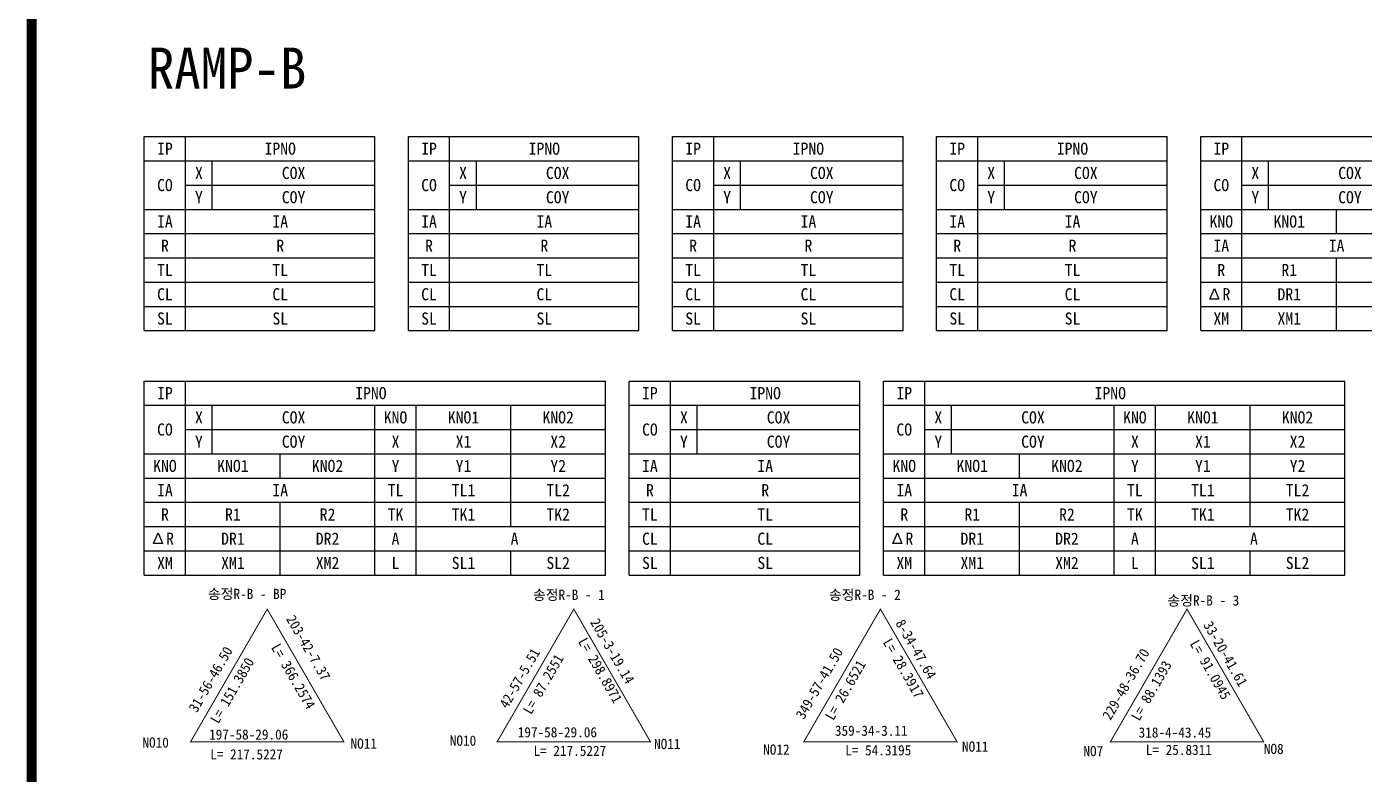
# Model space of a CAD drawing. Header units: millimetres. Extents: x 8286 to 10304, y 723 to 2148.
# Drawn here: x 8344 to 8998, y 1074 to 1440 of the extents above; entities that cross this region are included whole.
import ezdxf
from ezdxf.enums import TextEntityAlignment as Align

# ---------------------------------------------------------------- set-up
doc = ezdxf.new("R2010")
doc.units = ezdxf.units.MM
for name, color, linetype in [('CA-ALGN-IPLN', 1, 'Continuous'), ('CA-ALGN-TEXT', 3, 'Continuous'), ('CA-TABL-LIN1', 4, 'Continuous'), ('CA-TABL-LIN2', 1, 'Continuous'), ('CA-TABL-TEX1', 6, 'Continuous'), ('CA-TABL-TEX2', 3, 'Continuous'), ('CA-TEXT', 3, 'Continuous'), ('CX-BORD', 3, 'Continuous'), ('CX-BORD-LIN1', 4, 'Continuous'), ('CX-BORD-LIN2', 3, 'Continuous'), ('CX-BORD-TEX2', 7, 'Continuous'), ('CX-BORD-TEX3', 6, 'Continuous'), ('CZ-TEX1', 6, 'Continuous')]:
    doc.layers.add(name, color=color, linetype=linetype)
doc.styles.add('GTXT', font='DotumChe.ttf')
doc.styles.add('TAEGULIM', font='DotumChe.ttf')
doc.styles.add('TB_TEXT', font='DotumChe.ttf')
doc.styles.add('TB_WBTXT', font='H2GTRE.TTF')
doc.styles.add('TB_WMTXT', font='DotumChe.ttf')

# ---------------------------------------------------------------- blocks, each defined once
blk = doc.blocks.new('CXBLKA1-KHCA')
at = {"layer": 'CX-BORD-LIN1', "const_width": 2}
blk.add_lwpolyline([(796, 0), (0, 0), (0, 554), (796, 554)], close=True, dxfattribs=at)
at = {"layer": 'CX-BORD-LIN1', "style": 'TB_TEXT'}
for tag, height, p in [('TR_RNUM4', 3, (285.11, 26.64)), ('TR_RDAT4', 3.5, (317.5, 27)), ('TR_DGN4', 3.5, (459.12, 27)), ('TR_CHK4', 3.5, (499.12, 27)), ('TR_APP4', 3.5, (539.12, 27)), ('TR_RNUM3', 3, (285.11, 20.64)), ('TR_RDAT3', 3.5, (317.5, 21)), ('TR_DGN3', 3.5, (459.12, 21)), ('TR_CHK3', 3.5, (499.12, 21)), ('TR_APP3', 3.5, (539.12, 21)), ('TR_RDAT2', 3.5, (317.5, 15)), ('TR_DGN2', 3.5, (459.12, 15)), ('TR_CHK2', 3.5, (499.12, 15)), ('TR_APP2', 3.5, (539.12, 15)), ('TR_RNUM2', 3, (285.11, 14.64)), ('TR_RNUM1', 3, (285.11, 8.64)), ('TR_RDAT1', 3.5, (317.5, 9)), ('TR_DGN1', 3.5, (459.12, 9)), ('TR_CHK1', 3.5, (499.12, 9)), ('TR_APP1', 3.5, (539.12, 9))]:
    blk.add_attdef(tag, text='', height=height, dxfattribs=at).set_placement(p, align=Align.MIDDLE_CENTER)
for tag, p in [('TR_RCON4', (342.3, 27)), ('TR_RCON3', (342.3, 21)), ('TR_RCON2', (342.3, 15)), ('TR_RCON1', (342.3, 9))]:
    blk.add_attdef(tag, text='', height=3.5, dxfattribs=at).set_placement(p, align=Align.MIDDLE_LEFT)
at = {"layer": 'CX-BORD-LIN2', "style": 'TB_TEXT'}
blk.add_attdef('TD_VERSION', text='', height=3, rotation=90, dxfattribs=at).set_placement((800.5, 48.01), align=Align.MIDDLE_CENTER)
at = {"layer": 'CX-BORD-TEX2', "style": 'TB_WMTXT'}
for tag, height, p in [('TB_CNAME', 5, (15.34, 531.83)), ('TB_CSCOP', 4, (16.63, 523.83))]:
    blk.add_attdef(tag, text='', height=height, dxfattribs=at).set_placement(p, align=Align.BOTTOM_LEFT)
at = {"layer": 'CX-BORD-TEX2', "style": 'TB_WBTXT'}
for tag, height, p in [('TB_MTITIL', 10, (398, 533.33)), ('TB_STITL', 7, (398, 518.33))]:
    blk.add_attdef(tag, text='', height=height, dxfattribs=at).set_placement(p, align=Align.MIDDLE_CENTER)
at = {"layer": 'CX-BORD-TEX3', "style": 'TB_TEXT'}
for tag, height, p in [('TD_DCOMP', 4.5, (217.5, 25)), ('TD_CSECT', 4.5, (611, 25)), ('TD_CDIST', 4.5, (656, 25)), ('TD_DNAME_TOP', 4.5, (755, 25)), ('TD_DNAME_MAIN', 4.5, (755, 19.01)), ('TD_CCOMP', 4.5, (217.5, 15)), ('TD_HSCAL', 4.5, (626.7, 15.24)), ('TD_VSCAL', 4.5, (655.78, 15.24)), ('TD_DNAME_BOT', 3, (755, 13.65)), ('TD_CNAME', 5, (65, 5.75)), ('TD_FIELD', 4.5, (182.5, 5.53)), ('TD_CSTEP', 4.5, (253.24, 5.53)), ('TD_DWGCODE', 4.5, (641, 5.39)), ('TD_DWGNO', 4.5, (755, 5.39))]:
    blk.add_attdef(tag, text='', height=height, dxfattribs=at).set_placement(p, align=Align.MIDDLE_CENTER)

msp = doc.modelspace()

# ---------------------------------------------------------------- linework, layer by layer
at = {"layer": 'CA-ALGN-IPLN', "const_width": 0.5}
for points in [[(8461.34, 1155.01), (8423.84, 1090.06), (8498.84, 1090.06)], [(8611.33, 1155.01), (8573.83, 1090.06), (8648.83, 1090.06)], [(8761.33, 1155.01), (8723.83, 1090.06), (8798.83, 1090.06)], [(8911.33, 1155.01), (8873.83, 1090.06), (8948.83, 1090.06)]]:
    msp.add_lwpolyline(points, close=True, dxfattribs=at)
at = {"layer": 'CA-TABL-LIN1'}
for p, q in [((8401.2, 1386.31), (8514.01, 1386.31)), ((8401.2, 1291.31), (8401.2, 1386.31)), ((8421.38, 1291.31), (8421.38, 1386.31)), ((8514.01, 1291.31), (8514.01, 1386.31)), ((8530.4, 1386.31), (8643.21, 1386.31)), ((8530.4, 1291.31), (8530.4, 1386.31)), ((8550.58, 1291.31), (8550.58, 1386.31)), ((8643.21, 1291.31), (8643.21, 1386.31)), ((8659.6, 1386.31), (8772.41, 1386.31)), ((8659.6, 1291.31), (8659.6, 1386.31)), ((8679.78, 1291.31), (8679.78, 1386.31)), ((8772.41, 1291.31), (8772.41, 1386.31)), ((8788.8, 1386.31), (8901.61, 1386.31)), ((8788.8, 1291.31), (8788.8, 1386.31)), ((8808.98, 1291.31), (8808.98, 1386.31)), ((8901.61, 1291.31), (8901.61, 1386.31)), ((8918, 1386.31), (9143.62, 1386.31)), ((8918, 1291.31), (8918, 1386.31)), ((8938.18, 1291.31), (8938.18, 1386.31)), ((8401.2, 1374.43), (8514.01, 1374.43)), ((8530.4, 1374.43), (8643.21, 1374.43)), ((8659.6, 1374.43), (8772.41, 1374.43)), ((8788.8, 1374.43), (8901.61, 1374.43)), ((8918, 1374.43), (9143.62, 1374.43)), ((8401.2, 1291.31), (8514.01, 1291.31)), ((8530.4, 1291.31), (8643.21, 1291.31)), ((8659.6, 1291.31), (8772.41, 1291.31)), ((8788.8, 1291.31), (8901.61, 1291.31)), ((8918, 1291.31), (9143.62, 1291.31)), ((8401.2, 1266.66), (8626.82, 1266.66)), ((8401.2, 1171.66), (8401.2, 1266.66)), ((8421.38, 1171.66), (8421.38, 1266.66)), ((8626.82, 1171.66), (8626.82, 1266.66)), ((8638.46, 1266.66), (8751.27, 1266.66)), ((8638.46, 1171.66), (8638.46, 1266.66)), ((8658.65, 1171.66), (8658.65, 1266.66)), ((8751.27, 1171.66), (8751.27, 1266.66)), ((8762.91, 1266.66), (8988.53, 1266.66)), ((8762.91, 1171.66), (8762.91, 1266.66)), ((8783.1, 1171.66), (8783.1, 1266.66)), ((8988.53, 1171.66), (8988.53, 1266.66)), ((8401.2, 1254.79), (8626.82, 1254.79)), ((8534.2, 1171.66), (8534.2, 1254.79)), ((8638.46, 1254.79), (8751.27, 1254.79)), ((8762.91, 1254.79), (8988.53, 1254.79)), ((8875.72, 1171.66), (8875.72, 1254.79)), ((8895.91, 1171.66), (8895.91, 1254.79)), ((8401.2, 1171.66), (8626.82, 1171.66)), ((8638.46, 1171.66), (8751.27, 1171.66)), ((8762.91, 1171.66), (8988.53, 1171.66))]:
    msp.add_line(p, q, dxfattribs=at)
at = {"layer": 'CA-TABL-LIN2'}
for p, q in [((8434.45, 1350.68), (8434.45, 1374.43)), ((8563.65, 1350.68), (8563.65, 1374.43)), ((8692.85, 1350.68), (8692.85, 1374.43)), ((8822.05, 1350.68), (8822.05, 1374.43)), ((8951.25, 1350.68), (8951.25, 1374.43)), ((8421.38, 1362.56), (8514.01, 1362.56)), ((8550.58, 1362.56), (8643.21, 1362.56)), ((8679.78, 1362.56), (8772.41, 1362.56)), ((8808.98, 1362.56), (8901.61, 1362.56)), ((8938.18, 1362.56), (9143.62, 1362.56)), ((8401.2, 1350.68), (8514.01, 1350.68)), ((8530.4, 1350.68), (8643.21, 1350.68)), ((8659.6, 1350.68), (8772.41, 1350.68)), ((8788.8, 1350.68), (8901.61, 1350.68)), ((8918, 1350.68), (9143.62, 1350.68)), ((8984.5, 1338.81), (8984.5, 1350.68)), ((8401.2, 1338.81), (8514.01, 1338.81)), ((8530.4, 1338.81), (8643.21, 1338.81)), ((8659.6, 1338.81), (8772.41, 1338.81)), ((8788.8, 1338.81), (8901.61, 1338.81)), ((8918, 1338.81), (9143.62, 1338.81)), ((8401.2, 1326.93), (8514.01, 1326.93)), ((8530.4, 1326.93), (8643.21, 1326.93)), ((8659.6, 1326.93), (8772.41, 1326.93)), ((8788.8, 1326.93), (8901.61, 1326.93)), ((8918, 1326.93), (9143.62, 1326.93)), ((8984.5, 1291.31), (8984.5, 1326.93)), ((8401.2, 1315.06), (8514.01, 1315.06)), ((8530.4, 1315.06), (8643.21, 1315.06)), ((8659.6, 1315.06), (8772.41, 1315.06)), ((8788.8, 1315.06), (8901.61, 1315.06)), ((8918, 1315.06), (9143.62, 1315.06)), ((8401.2, 1303.18), (8514.01, 1303.18)), ((8530.4, 1303.18), (8643.21, 1303.18)), ((8659.6, 1303.18), (8772.41, 1303.18)), ((8788.8, 1303.18), (8901.61, 1303.18)), ((8918, 1303.18), (9143.62, 1303.18)), ((8434.45, 1231.04), (8434.45, 1254.79)), ((8514.01, 1171.66), (8514.01, 1254.79)), ((8580.51, 1195.41), (8580.51, 1254.79)), ((8671.71, 1231.04), (8671.71, 1254.79)), ((8796.16, 1231.04), (8796.16, 1254.79)), ((8942.22, 1195.41), (8942.22, 1254.79)), ((8421.38, 1242.91), (8626.82, 1242.91)), ((8658.65, 1242.91), (8751.27, 1242.91)), ((8783.1, 1242.91), (8988.53, 1242.91)), ((8401.2, 1231.04), (8626.82, 1231.04)), ((8467.7, 1219.16), (8467.7, 1231.04)), ((8638.46, 1231.04), (8751.27, 1231.04)), ((8762.91, 1231.04), (8988.53, 1231.04)), ((8829.41, 1219.16), (8829.41, 1231.04)), ((8401.2, 1219.16), (8626.82, 1219.16)), ((8638.46, 1219.16), (8751.27, 1219.16)), ((8762.91, 1219.16), (8988.53, 1219.16)), ((8401.2, 1207.29), (8626.82, 1207.29)), ((8467.7, 1171.66), (8467.7, 1207.29)), ((8580.51, 1195.41), (8580.51, 1207.29)), ((8638.46, 1207.29), (8751.27, 1207.29)), ((8762.91, 1207.29), (8988.53, 1207.29)), ((8829.41, 1171.66), (8829.41, 1207.29)), ((8942.22, 1195.41), (8942.22, 1207.29)), ((8401.2, 1195.41), (8626.82, 1195.41)), ((8638.46, 1195.41), (8751.27, 1195.41)), ((8762.91, 1195.41), (8988.53, 1195.41)), ((8401.2, 1183.54), (8626.82, 1183.54)), ((8580.51, 1171.66), (8580.51, 1183.54)), ((8638.46, 1183.54), (8751.27, 1183.54)), ((8762.91, 1183.54), (8988.53, 1183.54)), ((8942.22, 1171.66), (8942.22, 1183.54))]:
    msp.add_line(p, q, dxfattribs=at)
at = {"layer": 'CA-TABL-TEX1'}
for points in [[(8924.72, 1311.95), (8926.96, 1306.76), (8922.48, 1306.76)], [(8407.92, 1192.31), (8410.16, 1187.12), (8405.68, 1187.12)], [(8769.63, 1192.31), (8771.87, 1187.12), (8767.39, 1187.12)]]:
    msp.add_lwpolyline(points, close=True, dxfattribs=at)

# ---------------------------------------------------------------- block references
at = {"layer": 'CX-BORD', "xscale": 2.400000000000091, "yscale": 2.400000000000006}
msp.add_blockref('CXBLKA1-KHCA', (8346.09, 770.64), dxfattribs=at)

# ---------------------------------------------------------------- texts
at = {"layer": 'CA-ALGN-TEXT', "style": 'GTXT'}
for s, p in [('송정R-B - BP', (8432.28, 1159.96)), ('송정R-B - 1', (8591.31, 1159.52)), ('송정R-B - 2', (8736.12, 1159.54)), ('송정R-B - 3', (8901.7, 1156.76))]:
    msp.add_text(s, height=5, rotation=359.99995, dxfattribs=at).set_placement(p)
at = {"layer": 'CA-TABL-TEX1', "style": 'GTXT'}
for s, height, p in [('IP', 5.938, (8411.29, 1380.37)), ('IP', 5.938, (8540.49, 1380.37)), ('IP', 5.938, (8669.69, 1380.37)), ('IP', 5.938, (8798.89, 1380.37)), ('IP', 5.938, (8928.09, 1380.37)), ('CO', 5.938, (8411.29, 1362.56)), ('CO', 5.938, (8540.49, 1362.56)), ('CO', 5.938, (8669.69, 1362.56)), ('CO', 5.938, (8798.89, 1362.56)), ('CO', 5.938, (8928.09, 1362.56)), ('IA', 5.938, (8411.29, 1344.74)), ('IA', 5.938, (8540.49, 1344.74)), ('IA', 5.938, (8669.69, 1344.74)), ('IA', 5.938, (8798.89, 1344.74)), ('KNO', 5.938, (8928.09, 1344.74)), ('R', 5.94, (8411.29, 1332.87)), ('R', 5.94, (8540.49, 1332.87)), ('R', 5.94, (8669.69, 1332.87)), ('R', 5.94, (8798.89, 1332.87)), ('IA', 5.938, (8928.09, 1332.87)), ('TL', 5.938, (8411.29, 1320.99)), ('TL', 5.938, (8540.49, 1320.99)), ('TL', 5.938, (8669.69, 1320.99)), ('TL', 5.938, (8798.89, 1320.99)), ('R', 5.94, (8928.09, 1320.99)), ('CL', 5.938, (8411.29, 1309.12)), ('CL', 5.938, (8540.49, 1309.12)), ('CL', 5.938, (8669.69, 1309.12)), ('CL', 5.938, (8798.89, 1309.12)), ('SL', 5.938, (8411.29, 1297.24)), ('SL', 5.938, (8540.49, 1297.24)), ('SL', 5.938, (8669.69, 1297.24)), ('SL', 5.938, (8798.89, 1297.24)), ('XM', 5.938, (8928.09, 1297.24)), ('IP', 5.938, (8411.29, 1260.73)), ('IP', 5.938, (8648.55, 1260.73)), ('IP', 5.938, (8773, 1260.73)), ('KNO', 5.938, (8524.1, 1248.85)), ('KNO', 5.938, (8885.82, 1248.85)), ('CO', 5.938, (8411.29, 1242.91)), ('CO', 5.938, (8648.55, 1242.91)), ('CO', 5.938, (8773, 1242.91)), ('X', 5.94, (8524.1, 1236.98)), ('X', 5.94, (8885.82, 1236.98)), ('KNO', 5.938, (8411.29, 1225.1)), ('Y', 5.94, (8524.1, 1225.1)), ('IA', 5.938, (8648.55, 1225.1)), ('KNO', 5.938, (8773, 1225.1)), ('Y', 5.94, (8885.82, 1225.1)), ('IA', 5.938, (8411.29, 1213.23)), ('TL', 5.938, (8524.1, 1213.23)), ('R', 5.94, (8648.55, 1213.23)), ('IA', 5.938, (8773, 1213.23)), ('TL', 5.938, (8885.82, 1213.23)), ('R', 5.94, (8411.29, 1201.35)), ('TK', 5.938, (8524.1, 1201.35)), ('TL', 5.938, (8648.55, 1201.35)), ('R', 5.94, (8773, 1201.35)), ('TK', 5.938, (8885.82, 1201.35)), ('A', 5.94, (8524.1, 1189.48)), ('CL', 5.938, (8648.55, 1189.48)), ('A', 5.94, (8885.82, 1189.48)), ('XM', 5.938, (8411.29, 1177.6)), ('L', 5.94, (8524.1, 1177.6)), ('SL', 5.938, (8648.55, 1177.6)), ('XM', 5.938, (8773, 1177.6)), ('L', 5.94, (8885.82, 1177.6))]:
    msp.add_text(s, height=height, rotation=359.99995, dxfattribs=at).set_placement(p, align=Align.MIDDLE_CENTER)
for p in [(8930.59, 1309.15), (8413.79, 1189.5), (8775.5, 1189.5)]:
    msp.add_text('R', height=5.94, rotation=359.99995, dxfattribs=at).set_placement(p, align=Align.MIDDLE)
at = {"layer": 'CA-TABL-TEX1', "style": 'GTXT', "flags": 4}
for p in [(8467.7, 1380.37), (8596.9, 1380.37), (8726.1, 1380.37), (8855.3, 1380.37), (8512.06, 1260.73), (8704.96, 1260.73), (8873.78, 1260.73)]:
    msp.add_attdef('IPNO', text='', height=5.94, rotation=359.99995, dxfattribs=at).set_placement(p, align=Align.MIDDLE)
at = {"layer": 'CA-TABL-TEX2', "style": 'GTXT'}
for s, p in [('X', (8427.92, 1368.49)), ('X', (8557.12, 1368.49)), ('X', (8686.32, 1368.49)), ('X', (8815.52, 1368.49)), ('X', (8944.72, 1368.49)), ('Y', (8427.92, 1356.62)), ('Y', (8557.12, 1356.62)), ('Y', (8686.32, 1356.62)), ('Y', (8815.52, 1356.62)), ('Y', (8944.72, 1356.62)), ('X', (8427.92, 1248.85)), ('X', (8665.18, 1248.85)), ('X', (8789.63, 1248.85)), ('Y', (8427.92, 1236.98)), ('Y', (8665.18, 1236.98)), ('Y', (8789.63, 1236.98))]:
    msp.add_text(s, height=5.94, rotation=359.99995, dxfattribs=at).set_placement(p, align=Align.MIDDLE_CENTER)
at = {"layer": 'CA-TABL-TEX2', "style": 'GTXT', "flags": 4}
for tag, p in [('COX', (8474.23, 1368.49)), ('COX', (8603.43, 1368.49)), ('COX', (8732.63, 1368.49)), ('COX', (8861.83, 1368.49)), ('COX', (8991.03, 1368.49)), ('COY', (8474.23, 1356.62)), ('COY', (8603.43, 1356.62)), ('COY', (8732.63, 1356.62)), ('COY', (8861.83, 1356.62)), ('COY', (8991.03, 1356.62)), ('IA', (8467.7, 1344.74)), ('IA', (8596.9, 1344.74)), ('IA', (8726.1, 1344.74)), ('IA', (8855.3, 1344.74)), ('KNO1', (8961.34, 1344.74)), ('R', (8467.7, 1332.87)), ('R', (8596.9, 1332.87)), ('R', (8726.1, 1332.87)), ('R', (8855.3, 1332.87)), ('IA', (8984.5, 1332.87)), ('TL', (8467.7, 1320.99)), ('TL', (8596.9, 1320.99)), ('TL', (8726.1, 1320.99)), ('TL', (8855.3, 1320.99)), ('R1', (8961.34, 1320.99)), ('CL', (8467.7, 1309.12)), ('CL', (8596.9, 1309.12)), ('CL', (8726.1, 1309.12)), ('CL', (8855.3, 1309.12)), ('DR1', (8961.34, 1309.12)), ('SL', (8467.7, 1297.24)), ('SL', (8596.9, 1297.24)), ('SL', (8726.1, 1297.24)), ('SL', (8855.3, 1297.24)), ('XM1', (8961.34, 1297.24)), ('COX', (8474.23, 1248.85)), ('KNO1', (8557.35, 1248.85)), ('KNO2', (8603.67, 1248.85)), ('COX', (8711.49, 1248.85)), ('COX', (8835.94, 1248.85)), ('KNO1', (8919.07, 1248.85)), ('KNO2', (8965.38, 1248.85)), ('COY', (8474.23, 1236.98)), ('X1', (8557.35, 1236.98)), ('X2', (8603.67, 1236.98)), ('COY', (8711.49, 1236.98)), ('COY', (8835.94, 1236.98)), ('X1', (8919.07, 1236.98)), ('X2', (8965.38, 1236.98)), ('KNO1', (8444.54, 1225.1)), ('KNO2', (8490.85, 1225.1)), ('Y1', (8557.35, 1225.1)), ('Y2', (8603.67, 1225.1)), ('IA', (8704.96, 1225.1)), ('KNO1', (8806.25, 1225.1)), ('KNO2', (8852.57, 1225.1)), ('Y1', (8919.07, 1225.1)), ('Y2', (8965.38, 1225.1)), ('IA', (8467.7, 1213.23)), ('TL1', (8557.35, 1213.23)), ('TL2', (8603.67, 1213.23)), ('R', (8704.96, 1213.23)), ('IA', (8829.41, 1213.23)), ('TL1', (8919.07, 1213.23)), ('TL2', (8965.38, 1213.23)), ('R1', (8444.54, 1201.35)), ('R2', (8490.85, 1201.35)), ('TK1', (8557.35, 1201.35)), ('TK2', (8603.67, 1201.35)), ('TL', (8704.96, 1201.35)), ('R1', (8806.25, 1201.35)), ('R2', (8852.57, 1201.35)), ('TK1', (8919.07, 1201.35)), ('TK2', (8965.38, 1201.35)), ('DR1', (8444.54, 1189.48)), ('DR2', (8490.85, 1189.48)), ('A', (8582.34, 1189.48)), ('CL', (8704.96, 1189.48)), ('DR1', (8806.25, 1189.48)), ('DR2', (8852.57, 1189.48)), ('A', (8944.05, 1189.48)), ('XM1', (8444.54, 1177.6)), ('XM2', (8490.85, 1177.6)), ('SL1', (8557.35, 1177.6)), ('SL2', (8603.67, 1177.6)), ('SL', (8704.96, 1177.6)), ('XM1', (8806.25, 1177.6)), ('XM2', (8852.57, 1177.6)), ('SL1', (8919.07, 1177.6)), ('SL2', (8965.38, 1177.6))]:
    msp.add_attdef(tag, text='', height=5.94, rotation=359.99995, dxfattribs=at).set_placement(p, align=Align.MIDDLE)
at = {"layer": 'CA-TEXT', "style": 'GTXT'}
for s, rotation, p in [('203-42-7.37', 299.99925, (8470.42, 1150.2)), ('205-3-19.14', 299.99925, (8619.15, 1148.64)), ('8-34-47.64', 299.99925, (8768.49, 1148.13)), ('33-20-41.61', 299.99925, (8919.11, 1147.28)), ('L= 298.8971', 299.99925, (8613.24, 1139.16)), ('L= 28.3917', 299.99925, (8762.33, 1138.82)), ('L= 91.0945', 299.99925, (8912.51, 1138.11)), ('31-56-46.50', 60.00066, (8426.9, 1103.99)), ('L= 366.2574', 299.99925, (8463.07, 1136.27)), ('42-57-5.51', 60.00066, (8578.89, 1105.97)), ('L= 87.2551', 60.00066, (8590.43, 1103.05)), ('349-57-41.50', 60.00066, (8723.88, 1100.66)), ('229-48-36.70', 60.00066, (8873.85, 1100.24)), ('L= 151.3850', 60.00066, (8437.42, 1098.56)), ('L= 26.6521', 60.00066, (8738.24, 1100.17)), ('L= 88.1393', 60.00066, (8887.92, 1099.9)), ('197-58-29.06', 359.99995, (8432.88, 1091.14)), ('NO10', 359.99995, (8550.66, 1088.15)), ('197-58-29.06', 359.99995, (8583.89, 1092.25)), ('359-34-3.11', 359.99995, (8739.06, 1093.01)), ('318-4-43.45', 359.99995, (8887.64, 1092.14)), ('NO10', 359.99995, (8400.28, 1087.2)), ('L= 217.5227', 359.99995, (8433.45, 1081.43)), ('NO11', 359.99995, (8502.1, 1086.69)), ('L= 217.5227', 359.99995, (8591.62, 1083.17)), ('NO11', 359.99995, (8650.58, 1086.5)), ('NO12', 359.99995, (8703.97, 1083.77)), ('L= 54.3195', 359.99995, (8744.11, 1083.43)), ('NO11', 359.99995, (8801.24, 1085.21)), ('NO7', 359.99995, (8860.62, 1083.02)), ('L= 25.8311', 359.99995, (8891.17, 1083.62)), ('NO8', 359.99995, (8948.92, 1084.06))]:
    msp.add_text(s, height=5, rotation=rotation, dxfattribs=at).set_placement(p)
at = {"layer": 'CZ-TEX1', "style": 'TAEGULIM'}
msp.add_text('RAMP-B', height=20, dxfattribs=at).set_placement((8402.92, 1409.82))

doc.saveas('drawing.dxf')
